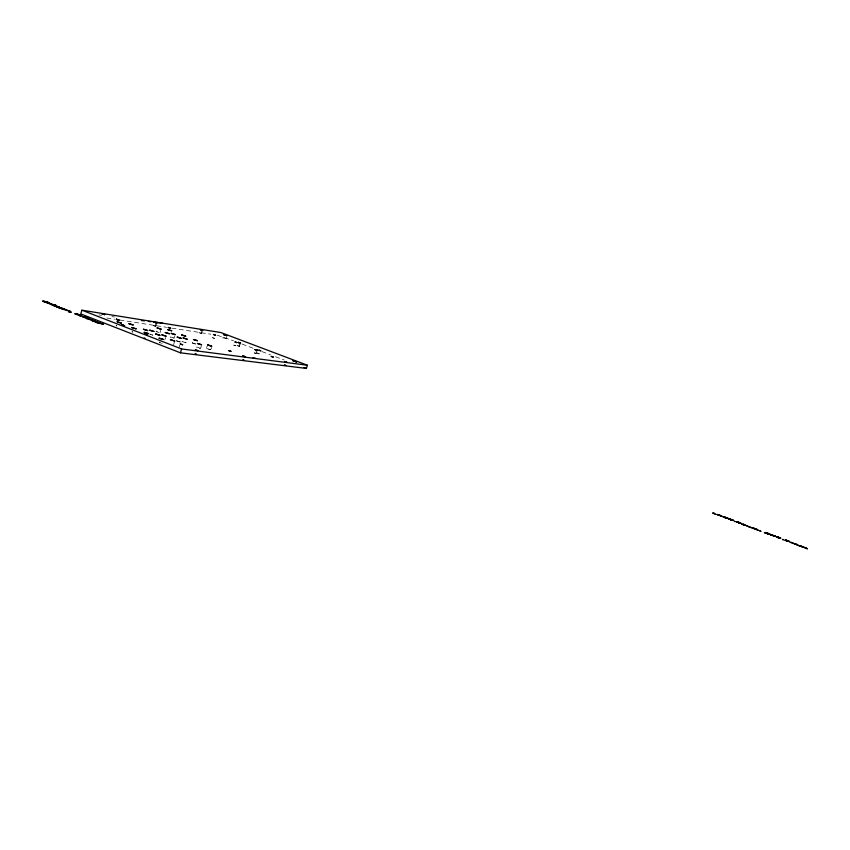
<?xml version="1.0" encoding="UTF-8"?>
<svg xmlns="http://www.w3.org/2000/svg" width="850" height="850" viewBox="0 0 850 850"><rect width="100%" height="100%" fill="white"/><g stroke="black" fill="none" stroke-linecap="round" stroke-linejoin="round"><path stroke-width="0.64" stroke-dasharray="4.25 3.19" d="M164.773 339.894L165.676 337.429M155.508 326.315L155.603 323.808M202.279 331.319L201.407 333.444L201.492 331.075M240.21 344.197L239.381 346.332L239.424 343.963M256.976 351.39L256.116 353.547L256.19 351.146M173.347 338.13C175.684 337.949 166.345 335.941 172.369 337.875M155.773 326.315L156.474 324.041M160.002 332.754L160.724 330.395M174.133 338.215L174.856 335.846M173.549 344.749L174.314 342.263M176.301 340.871L180.189 341.987L180.933 339.586M178.936 347.724L179.711 345.228M195.712 344.186L192.408 343.049L193.077 340.627M200.419 348.341C191.123 344.112 201.535 352.038 201.163 345.961M211.299 347.353C212.373 351.73 203.926 349.095 207.315 346.099M226.036 338.746C217.94 335.155 226.982 341.891 226.684 336.664M257.571 353.324C262.576 354.216 255.223 354.408 258.262 351.178M192.355 342.975L195.394 343.729M206.582 348.447L210.566 349.711M162.265 343.251L161.479 343.188M98.961 314.957L101.564 315.297M111.956 316.646L114.559 316.986M106.781 317.985L114.58 319.207M119.786 320.014L166.589 327.324M171.796 328.132L210.8 334.22M217.303 335.24L233.495 340.797M152.086 335.102L152.798 335.155L149.802 334.007M176.471 340.691L180.189 341.987M116.832 325.624L116.025 325.55L116.864 326.039M239.381 346.332L237.384 345.642L239.541 346.332M256.116 353.547L254.139 352.877L256.296 353.547M201.407 333.444L199.463 332.754L201.62 333.455M155.242 326.262L153.436 325.614L155.582 326.198M159.248 342.072L160.352 342.38M158.769 332.562L156.007 331.479L159.874 332.605M132.111 331.479L132.653 331.638M160.459 342.933L159.354 342.582M133.004 332.244L131.899 331.893M150.025 334.528L150.567 334.698M242.144 344.069L254.501 348.755M261.917 351.571L270.566 354.843M275.506 356.724L284.155 359.996M186.012 342.752L182.006 341.509L186.012 342.752M235.981 345.812L233.803 345.121L235.981 345.812M214.604 338.385L212.426 337.694L214.604 338.385"/><path stroke-width="1.27" d="M81.897 310.186L80.782 313.926L180.423 352.814L306.393 368.433L307.413 365.245L220.873 332.541L81.897 310.186L181.613 348.957L307.413 365.245M180.423 352.814L181.613 348.957M795.494 544.351L794.739 543.957L797.098 544.595L789.841 542.236L791.998 542.47M743.633 524.28L743.144 524.567L743.824 524.907M98.664 323.053L103.562 324.392L96.804 321.757M58.257 307.243L56.004 306.542L61.742 308.231M58.788 307.158L59.542 307.254L53.38 305.522L63.176 308.603C50.724 305.607 65.886 310.08 64.175 309.007M141.844 320.556L144.436 320.896M148.336 321.406L150.939 321.736M153.531 322.076L162.626 323.266M93.511 321.215L91.301 320.354L94.807 321.024L88.241 319.132C82.556 317.517 91.609 319.101 90.451 319.292L95.784 321.353L93.181 321.034L93.797 321.311L96.953 321.81M771.949 534.873L772.512 534.979M766.902 532.865L766.328 532.759C776.677 537.158 756.149 529.858 768.411 533.928C759.263 530.188 773.84 535.086 769.016 533.662M252.992 357.818L255.521 358.317M80.357 316.062C82.269 316.423 78.296 315.499 80.208 315.86M791.945 542.587L795.472 544.361M144.999 338.204L144.054 337.886M284.718 365.043L285.834 365.511L284.176 365.096M734.804 521.401C732.806 520.806 736.621 522.07 734.634 521.475M783.073 539.569C781.054 539.006 784.996 540.186 782.946 539.665M194.873 354.004L196.584 354.397L195.734 353.972M727.802 518.033L722.67 516.598L726.442 518.298L727.324 518.426L724.136 517.023L727.802 518.054M743.644 524.28L741.359 523.972L743.803 524.918M242.601 359.954L244.194 360.336L243.429 359.954M64.313 309.028L70.773 311.578L63.251 309.358M774.637 535.776L775.519 535.978L770.206 534.778L774.053 536.042L772.746 535.319M749.796 527.17L743.537 524.376L749.806 527.159M756.022 529.508L758.497 530.442L756.968 529.284M796.004 544.563L798.532 545.509M804.95 547.931L807.489 548.888L805.704 547.623M303.918 367.498L306.393 368.433M60.977 308.486L63.144 309.347M93.691 321.289L95.922 322.161M98.632 323.223C90.121 320.801 107.652 324.541 96.018 322.182M798.543 545.498L796.801 544.276M161.096 329.163L157.091 327.941L161.096 329.163M166.048 336.143L161.893 334.868L166.048 336.143M175.227 334.603L171.222 333.37L175.227 334.603M187.117 339.182L183.111 337.939L187.117 339.182M754.173 528.36L753.015 528.36L755.512 529.316C753.525 527.638 759.549 530.995 755.862 528.913L750.019 527.234L754.173 528.36M171.679 330.788L167.716 329.609L171.679 330.788M148.463 333.614L144.171 332.35L148.463 333.614M136.106 328.822L131.824 327.558L136.106 328.822M227.014 335.623L223.497 334.539L227.014 335.623M147.369 334.613L144.776 333.848L147.369 334.613M718.027 514.813L721.002 515.684L718.027 514.813M169.341 333.752L165.272 332.531L169.341 333.752M185.661 336.164L181.698 334.964L185.661 336.164M124.546 325.741L121.954 324.976L124.546 325.741M156.825 322.904L154.488 322.192L156.825 322.904M806.013 547.952L798.756 545.583L801.306 546.55C798.904 545.052 805.099 547.442 801.847 546.741L806.013 547.952M296.597 361.962L293.027 360.825L296.597 361.962M159.896 335.283L155.667 333.997L159.896 335.283M286.886 362.228L284.676 361.526L286.843 362.185M236.991 342.582L234.812 341.902L236.938 342.571M260.769 350.795L258.644 350.083L260.716 350.774M197.434 340.701L193.492 339.533L197.434 340.701M715.201 514.122C709.272 512.359 714.967 512.401 715.201 514.122M174.696 341.02L170.457 339.713L174.696 341.02M201.535 344.76L197.476 343.485L201.535 344.76M230.977 351.326L228.607 350.572L230.913 351.305M211.671 346.173L207.676 344.919L211.671 346.173M240.55 343.124L238.393 342.433L240.55 343.124M104.646 314.564L102.149 313.831L104.646 314.564M153.914 331.489L149.749 330.193L153.914 331.489M197.752 350.636L195.213 349.871L197.731 350.582M118.947 320.099L116.418 319.324L118.947 320.099M182.644 344.781L180.094 343.974L182.623 344.728M215.602 335.176L213.435 334.475L215.549 335.155M147.666 330.565L143.459 329.258L147.666 330.565M257.316 350.306L255.138 349.605L257.316 350.306M181.305 338.385L177.225 337.099L181.305 338.385M70.38 312.184L68.584 311.737L71.251 312.364L69.7 311.886L70.38 312.184M133.142 324.944L128.966 323.701L133.142 324.944M163.434 339.469L159.152 338.183L163.434 339.469M245.299 356.819L242.951 356.097L245.299 356.819M121.412 323.159L117.151 321.821L121.412 323.159M170.436 328.132L168.109 327.42L170.383 328.111M273.243 357.064L271.065 356.373L273.201 357.032M202.619 330.246L200.462 329.545L202.619 330.246M245.257 356.798L242.994 356.086L245.257 356.798M48.599 303.493L47.186 303.089L48.599 303.493M257.274 350.285L255.191 349.626L257.274 350.285M240.497 343.113L238.446 342.454L240.497 343.113M147.305 334.613L144.936 333.944L147.305 334.613M729.417 519.063L731.786 520.158L729.417 519.063M723.924 517.002L726.282 518.086L723.924 517.002M202.566 330.225L200.504 329.566L202.566 330.225M721.947 516.269L716.996 514.409L721.947 516.269M124.483 325.752L122.017 324.976L124.483 325.752M156.761 322.904L154.541 322.192L156.761 322.904M118.883 320.089L116.482 319.334L118.883 320.089M785.91 540.451L789.331 541.365L784.72 540.122L788.247 541.482L785.91 540.451M83.555 316.689L82.174 316.636L89.335 318.527L83.555 316.689M104.582 314.553L102.149 313.831L104.582 314.553M777.399 537.242L780.821 538.167L776.209 536.924L779.716 538.273L777.399 537.242M76.149 313.788L74.747 313.724L81.919 315.626L76.149 313.788M51.202 304.045L49.746 303.949L56.939 305.862L51.202 304.045M43.966 301.208L42.5 301.112L49.693 303.036L43.966 301.208M737.619 522.272L739.851 523.26L737.619 522.272M788.524 541.057L786.059 540.111L788.524 541.057M780.024 537.859L777.569 536.924L780.024 537.859M84.416 317.05C79.39 317.05 96.231 319.653 84.416 317.05M76.999 314.149C71.942 314.118 88.804 316.763 76.999 314.149M760.814 531.335L759.762 530.857L760.814 531.335M740.297 522.92L737.906 521.996L740.297 522.92M52.041 304.396C46.856 304.279 63.792 307.031 52.041 304.396M44.795 301.559C39.504 301.399 56.61 304.236 44.795 301.559M732.827 520.497L728.153 518.659L733.284 520.094L729.629 519.084L732.827 520.497M737.024 522.038L736.429 521.942L741.072 523.217L737.024 522.038"/></g></svg>
